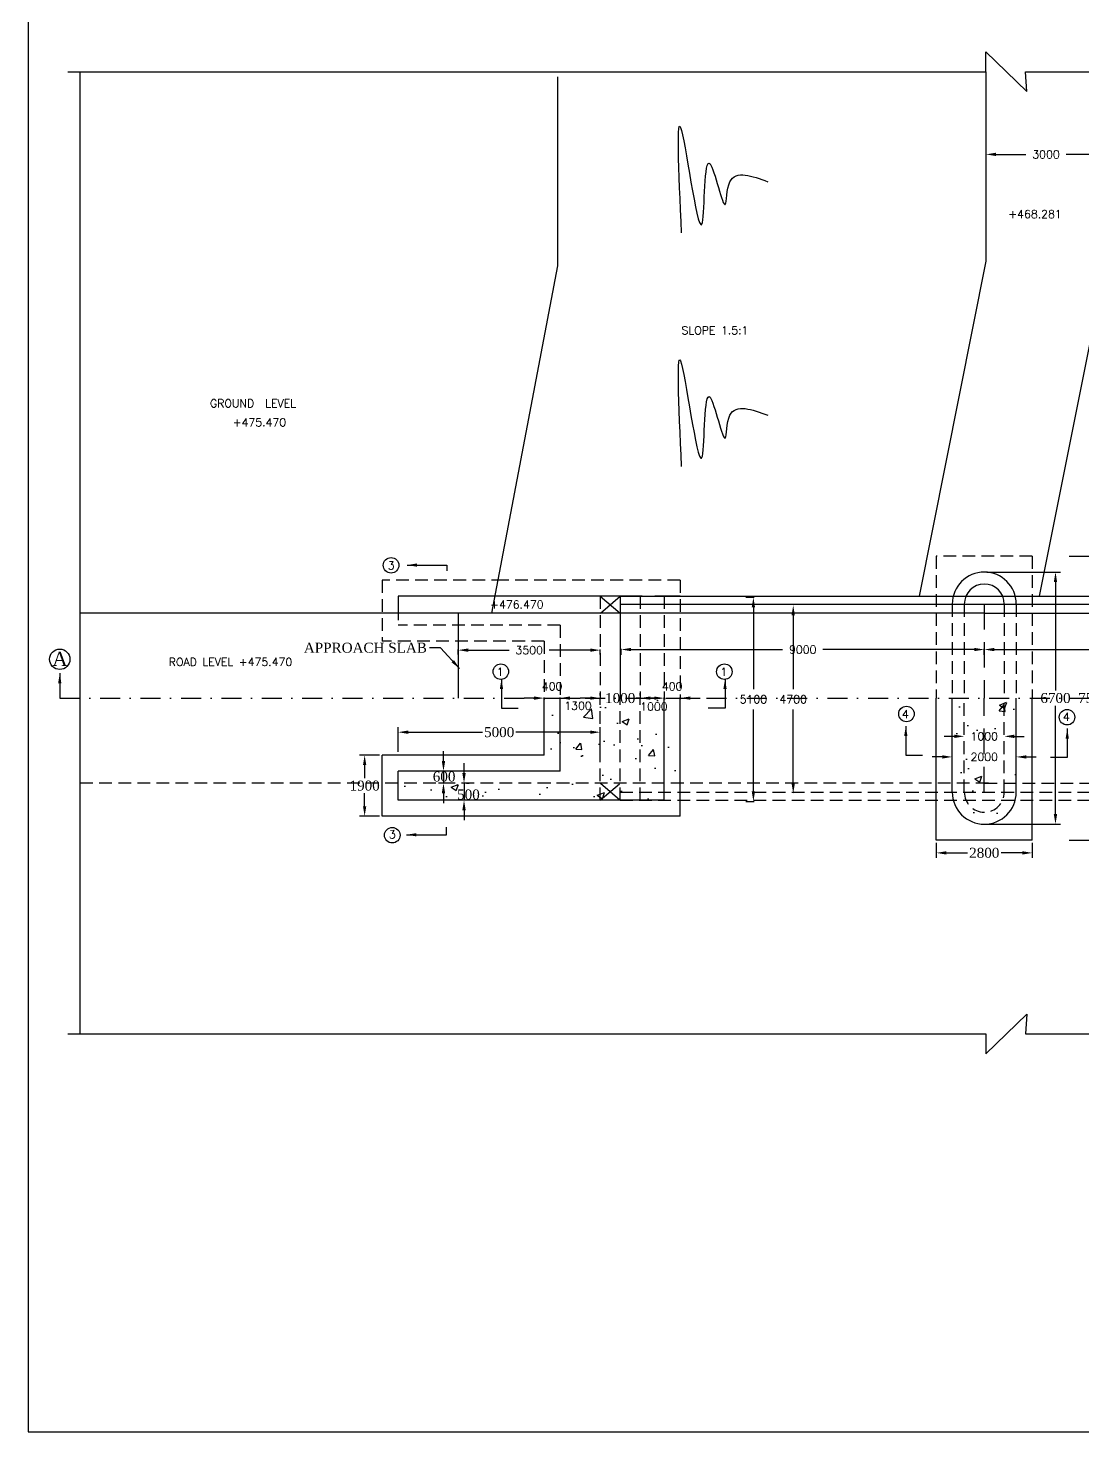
# Model space of a CAD drawing. Header units: millimetres. Extents: x -1426 to 1182, y 579 to 1915.
# Drawn here: x -1425.5 to -1161.9, y 1276.7 to 1627.5 of the extents above; entities that cross this region are included whole.
import ezdxf

# ---------------------------------------------------------------- set-up
doc = ezdxf.new("R2010")
doc.units = ezdxf.units.MM
doc.linetypes.add('DASHDOTX2', pattern=[2, 1, -0.5, 0, -0.5])
doc.linetypes.add('HIDDEN', pattern=[9.525, 6.35, -3.175])
doc.styles.add('ROMANS', font='romans')
doc.styles.get("Standard").update_dxf_attribs({"font": 'times.ttf'})
doc.styles.add('TIMES NEW ROMAN', font='times.ttf')
doc.dimstyles.new('ISO-25', dxfattribs={"dimtxt": 2.5, "dimasz": 2.5, "dimexe": 1.25, "dimexo": 0.625, "dimtad": 0, "dimtih": 1, "dimtoh": 1, "dimlfac": 100, "dimtxsty": 'TIMES NEW ROMAN', "dimcen": 2.5, "dimadec": 0, "dimazin": 0, "dimtfac": 1, "dimtmove": 0, "dimatfit": 3, "dimfxl": 1, "dimarcsym": 0})
doc.dimstyles.get("Standard").update_dxf_attribs({"dimtxt": 2, "dimasz": 2.5, "dimexe": 0.18, "dimexo": 0.18, "dimgap": 1.5, "dimtad": 0, "dimtih": 1, "dimtoh": 1, "dimdec": 0, "dimlfac": 100, "dimzin": 0, "dimdsep": 46, "dimtxsty": 'ROMANS', "dimcen": 0.09, "dimadec": 0, "dimazin": 0, "dimtfac": 1, "dimtdec": 0, "dimtofl": 0, "dimtmove": 1, "dimatfit": 1, "dimfxl": 1, "dimtolj": 1, "dimtzin": 0, "dimarcsym": 0})
doc.dimstyles.new('STANDARD$0', dxfattribs={"dimscale": 88.888889, "dimtxt": 0.02, "dimasz": 0.02, "dimexe": 0.1, "dimexo": 0.1, "dimgap": 0.09, "dimtad": 2, "dimtih": 1, "dimtoh": 1, "dimdec": 0, "dimzin": 1, "dimdsep": 46, "dimtxsty": 'Standard', "dimcen": 0.09, "dimadec": 0, "dimazin": 0, "dimtfac": 1, "dimtdec": 4, "dimtofl": 0, "dimtmove": 0, "dimatfit": 3, "dimfxl": 1, "dimtolj": 1, "dimtzin": 1, "dimarcsym": 0})

# ---------------------------------------------------------------- blocks, each defined once
blk = doc.blocks.new('*D70')
at = {"color": 0, "lineweight": -2, "transparency": 16777216}
for p, q in [((-1234.32, 1480.79), (-1234.32, 1462.29)), ((-1234.32, 1438.79), (-1234.32, 1457.29))]:
    blk.add_line(p, q, dxfattribs=at)
at = {"color": 0, "transparency": 16777216}
for points in [[(-1234.73, 1480.79), (-1233.9, 1480.79), (-1234.32, 1483.29)], [(-1234.73, 1438.79), (-1233.9, 1438.79), (-1234.32, 1436.29)]]:
    blk.add_solid(points, dxfattribs=at)
at = {"layer": 'Defpoints', "color": 0, "transparency": 16777216}
for p in [(-1234.32, 1483.29), (-1234.32, 1436.29), (-1234.32, 1436.29)]:
    blk.add_point(p, dxfattribs=at)
at = {"color": 0, "transparency": 16777216, "insert": (-1234.32, 1459.79), "char_height": 2, "attachment_point": 5, "style": 'ROMANS'}
blk.add_mtext('\\A1;4700', dxfattribs=at)
blk = doc.blocks.new('*D71')
at = {"color": 0, "lineweight": -2, "transparency": 16777216}
for p, q in [((-1246.17, 1485.29), (-1244.09, 1485.29)), ((-1244.27, 1482.79), (-1244.27, 1462.29)), ((-1244.27, 1436.79), (-1244.27, 1457.29)), ((-1246.17, 1434.29), (-1244.09, 1434.29))]:
    blk.add_line(p, q, dxfattribs=at)
at = {"color": 0, "transparency": 16777216}
for points in [[(-1244.68, 1482.79), (-1243.85, 1482.79), (-1244.27, 1485.29)], [(-1244.68, 1436.79), (-1243.85, 1436.79), (-1244.27, 1434.29)]]:
    blk.add_solid(points, dxfattribs=at)
at = {"layer": 'Defpoints', "color": 0, "transparency": 16777216}
for p in [(-1246.35, 1485.29), (-1246.35, 1434.29), (-1244.27, 1434.29)]:
    blk.add_point(p, dxfattribs=at)
at = {"color": 0, "transparency": 16777216, "insert": (-1244.27, 1459.79), "char_height": 2, "attachment_point": 5, "style": 'ROMANS'}
blk.add_mtext('\\A1;5100', dxfattribs=at)
blk = doc.blocks.new('*D72')
at = {"color": 0, "lineweight": -2, "transparency": 16777216}
for p, q in [((-1299.08, 1460.1), (-1301.58, 1460.1)), ((-1296.58, 1458.31), (-1296.58, 1460.28)), ((-1292.58, 1458.31), (-1292.58, 1460.28)), ((-1290.08, 1460.1), (-1287.58, 1460.1))]:
    blk.add_line(p, q, dxfattribs=at)
at = {"color": 0, "transparency": 16777216}
for points in [[(-1299.08, 1460.51), (-1299.08, 1459.68), (-1296.58, 1460.1)], [(-1290.08, 1460.51), (-1290.08, 1459.68), (-1292.58, 1460.1)]]:
    blk.add_solid(points, dxfattribs=at)
at = {"layer": 'Defpoints', "color": 0, "transparency": 16777216}
for p in [(-1292.58, 1460.1), (-1296.58, 1458.13), (-1292.58, 1458.13)]:
    blk.add_point(p, dxfattribs=at)
at = {"color": 0, "transparency": 16777216, "insert": (-1294.58, 1463.03), "char_height": 2, "attachment_point": 5, "style": 'ROMANS'}
blk.add_mtext('\\A1;400', dxfattribs=at)
blk = doc.blocks.new('*D83')
at = {"color": 0, "lineweight": -2, "transparency": 16777216}
for p, q in [((-1285.06, 1460.09), (-1287.56, 1460.09)), ((-1282.56, 1460.72), (-1282.56, 1461.34)), ((-1282.56, 1460.09), (-1281.59, 1460.09)), ((-1272.56, 1460.09), (-1273.53, 1460.09)), ((-1272.56, 1460.72), (-1272.56, 1461.34)), ((-1270.06, 1460.09), (-1267.56, 1460.09))]:
    blk.add_line(p, q, dxfattribs=at)
at = {"color": 0, "transparency": 16777216}
for points in [[(-1285.06, 1460.51), (-1285.06, 1459.68), (-1282.56, 1460.09)], [(-1270.06, 1460.51), (-1270.06, 1459.68), (-1272.56, 1460.09)]]:
    blk.add_solid(points, dxfattribs=at)
at = {"layer": 'Defpoints', "color": 0, "transparency": 16777216}
for p in [(-1282.56, 1460.09), (-1272.56, 1460.09), (-1272.56, 1460.09)]:
    blk.add_point(p, dxfattribs=at)
at = {"color": 0, "transparency": 16777216, "insert": (-1277.56, 1460.09), "char_height": 2.5, "attachment_point": 5, "style": 'TIMES NEW ROMAN'}
blk.add_mtext('1000', dxfattribs=at)
blk = doc.blocks.new('*D73')
at = {"color": 0, "lineweight": -2, "transparency": 16777216}
for p, q in [((-1186.56, 1470.9), (-1186.56, 1472.41)), ((-1184.06, 1472.23), (-1146.2, 1472.23)), ((-1098.3, 1472.23), (-1136.16, 1472.23)), ((-1095.8, 1470.9), (-1095.8, 1472.41))]:
    blk.add_line(p, q, dxfattribs=at)
at = {"color": 0, "transparency": 16777216}
for points in [[(-1184.06, 1472.65), (-1184.06, 1471.82), (-1186.56, 1472.23)], [(-1098.3, 1472.65), (-1098.3, 1471.82), (-1095.8, 1472.23)]]:
    blk.add_solid(points, dxfattribs=at)
at = {"layer": 'Defpoints', "color": 0, "transparency": 16777216}
for p in [(-1186.56, 1470.72), (-1095.8, 1472.23), (-1095.8, 1470.72)]:
    blk.add_point(p, dxfattribs=at)
at = {"color": 0, "transparency": 16777216, "insert": (-1141.18, 1472.23), "char_height": 2, "attachment_point": 5, "style": 'ROMANS'}
blk.add_mtext('\\A1;9000', dxfattribs=at)
blk = doc.blocks.new('*D74')
at = {"color": 0, "lineweight": -2, "transparency": 16777216}
for p, q in [((-1318.04, 1470.97), (-1318.04, 1472.26)), ((-1315.54, 1472.08), (-1305.32, 1472.08)), ((-1285.06, 1472.08), (-1295.28, 1472.08)), ((-1282.56, 1470.97), (-1282.56, 1472.26))]:
    blk.add_line(p, q, dxfattribs=at)
at = {"color": 0, "transparency": 16777216}
for points in [[(-1315.54, 1472.5), (-1315.54, 1471.66), (-1318.04, 1472.08)], [(-1285.06, 1472.5), (-1285.06, 1471.66), (-1282.56, 1472.08)]]:
    blk.add_solid(points, dxfattribs=at)
at = {"layer": 'Defpoints', "color": 0, "transparency": 16777216}
for p in [(-1318.04, 1470.79), (-1282.56, 1472.08), (-1282.56, 1470.79)]:
    blk.add_point(p, dxfattribs=at)
at = {"color": 0, "transparency": 16777216, "insert": (-1300.3, 1472.08), "char_height": 2, "attachment_point": 5, "style": 'ROMANS'}
blk.add_mtext('\\A1;3500', dxfattribs=at)
blk = doc.blocks.new('*D99')
at = {"color": 0, "lineweight": -2, "transparency": 16777216}
for p, q in [((-1198.57, 1423.97), (-1198.57, 1420.17)), ((-1196.07, 1421.42), (-1190.78, 1421.42)), ((-1177.07, 1421.42), (-1182.36, 1421.42)), ((-1174.57, 1423.97), (-1174.57, 1420.17))]:
    blk.add_line(p, q, dxfattribs=at)
at = {"color": 0, "transparency": 16777216}
for points in [[(-1196.07, 1421.83), (-1196.07, 1421), (-1198.57, 1421.42)], [(-1177.07, 1421.83), (-1177.07, 1421), (-1174.57, 1421.42)]]:
    blk.add_solid(points, dxfattribs=at)
at = {"layer": 'Defpoints', "color": 0, "transparency": 16777216}
for p in [(-1198.57, 1424.6), (-1174.57, 1424.6), (-1174.57, 1421.42)]:
    blk.add_point(p, dxfattribs=at)
at = {"color": 0, "transparency": 16777216, "insert": (-1186.57, 1421.42), "char_height": 2.5, "attachment_point": 5, "style": 'TIMES NEW ROMAN'}
blk.add_mtext('2800', dxfattribs=at)
blk = doc.blocks.new('*D100')
at = {"color": 0, "lineweight": -2, "transparency": 16777216}
for p, q in [((-1197.07, 1445.4), (-1199.57, 1445.4)), ((-1176.07, 1445.4), (-1173.57, 1445.4))]:
    blk.add_line(p, q, dxfattribs=at)
at = {"color": 0, "transparency": 16777216}
for points in [[(-1197.07, 1445.81), (-1197.07, 1444.98), (-1194.57, 1445.4)], [(-1176.07, 1445.81), (-1176.07, 1444.98), (-1178.57, 1445.4)]]:
    blk.add_solid(points, dxfattribs=at)
at = {"layer": 'Defpoints', "color": 0, "transparency": 16777216}
for p in [(-1194.57, 1445.4), (-1178.57, 1445.4), (-1178.57, 1445.4)]:
    blk.add_point(p, dxfattribs=at)
at = {"color": 0, "transparency": 16777216, "insert": (-1186.57, 1445.4), "char_height": 2, "attachment_point": 5, "style": 'ROMANS'}
blk.add_mtext('\\A1;2000', dxfattribs=at)
blk = doc.blocks.new('*D101')
at = {"color": 0, "lineweight": -2, "transparency": 16777216}
for p, q in [((-1194.07, 1450.54), (-1196.57, 1450.54)), ((-1179.07, 1450.54), (-1176.57, 1450.54))]:
    blk.add_line(p, q, dxfattribs=at)
at = {"color": 0, "transparency": 16777216}
for points in [[(-1194.07, 1450.96), (-1194.07, 1450.12), (-1191.57, 1450.54)], [(-1179.07, 1450.96), (-1179.07, 1450.12), (-1181.57, 1450.54)]]:
    blk.add_solid(points, dxfattribs=at)
at = {"layer": 'Defpoints', "color": 0, "transparency": 16777216}
for p in [(-1191.57, 1450.54), (-1181.57, 1450.54), (-1181.57, 1450.54)]:
    blk.add_point(p, dxfattribs=at)
at = {"color": 0, "transparency": 16777216, "insert": (-1186.57, 1450.54), "char_height": 2, "attachment_point": 5, "style": 'ROMANS'}
blk.add_mtext('\\A1;1000', dxfattribs=at)
blk = doc.blocks.new('*D102')
at = {"color": 0, "lineweight": -2, "transparency": 16777216}
for p, q in [((-1277.32, 1470.9), (-1277.32, 1472.41)), ((-1274.82, 1472.23), (-1236.97, 1472.23)), ((-1189.07, 1472.23), (-1226.92, 1472.23)), ((-1186.57, 1470.9), (-1186.57, 1472.41))]:
    blk.add_line(p, q, dxfattribs=at)
at = {"color": 0, "transparency": 16777216}
for points in [[(-1274.82, 1472.65), (-1274.82, 1471.82), (-1277.32, 1472.23)], [(-1189.07, 1472.65), (-1189.07, 1471.82), (-1186.57, 1472.23)]]:
    blk.add_solid(points, dxfattribs=at)
at = {"layer": 'Defpoints', "color": 0, "transparency": 16777216}
for p in [(-1277.32, 1470.72), (-1186.57, 1472.23), (-1186.57, 1470.72)]:
    blk.add_point(p, dxfattribs=at)
at = {"color": 0, "transparency": 16777216, "insert": (-1231.94, 1472.23), "char_height": 2, "attachment_point": 5, "style": 'ROMANS'}
blk.add_mtext('\\A1;9000', dxfattribs=at)
blk = doc.blocks.new('*D103')
at = {"color": 0, "lineweight": -2, "transparency": 16777216}
for p, q in [((-1183.64, 1595.96), (-1176.16, 1595.96)), ((-1158.64, 1595.96), (-1166.11, 1595.96))]:
    blk.add_line(p, q, dxfattribs=at)
at = {"color": 0, "transparency": 16777216}
for points in [[(-1183.64, 1596.38), (-1183.64, 1595.54), (-1186.14, 1595.96)], [(-1158.64, 1596.38), (-1158.64, 1595.54), (-1156.14, 1595.96)]]:
    blk.add_solid(points, dxfattribs=at)
at = {"layer": 'Defpoints', "color": 0, "transparency": 16777216}
for p in [(-1186.14, 1595.96), (-1156.14, 1595.96), (-1156.14, 1595.96)]:
    blk.add_point(p, dxfattribs=at)
at = {"color": 0, "transparency": 16777216, "insert": (-1171.14, 1595.96), "char_height": 2, "attachment_point": 5, "style": 'ROMANS'}
blk.add_mtext('\\A1;3000', dxfattribs=at)
blk = doc.blocks.new('*D113')
at = {"color": 0, "lineweight": -2, "transparency": 16777216}
for p, q in [((-1185.94, 1491.6), (-1167.52, 1491.6)), ((-1168.77, 1489.1), (-1168.77, 1462)), ((-1168.77, 1431.1), (-1168.77, 1458.2)), ((-1185.94, 1428.6), (-1167.52, 1428.6))]:
    blk.add_line(p, q, dxfattribs=at)
at = {"color": 0, "transparency": 16777216}
for points in [[(-1169.19, 1489.1), (-1168.36, 1489.1), (-1168.77, 1491.6)], [(-1169.19, 1431.1), (-1168.36, 1431.1), (-1168.77, 1428.6)]]:
    blk.add_solid(points, dxfattribs=at)
at = {"layer": 'Defpoints', "color": 0, "transparency": 16777216}
for p in [(-1186.57, 1491.6), (-1186.57, 1428.6), (-1168.77, 1428.6)]:
    blk.add_point(p, dxfattribs=at)
at = {"color": 0, "transparency": 16777216, "insert": (-1168.77, 1460.1), "char_height": 2.5, "attachment_point": 5, "style": 'TIMES NEW ROMAN'}
blk.add_mtext('6700', dxfattribs=at)
blk = doc.blocks.new('*D114')
at = {"color": 0, "lineweight": -2, "transparency": 16777216}
for p, q in [((-1165.39, 1495.6), (-1158.09, 1495.6)), ((-1159.34, 1493.1), (-1159.34, 1462)), ((-1159.34, 1427.1), (-1159.34, 1458.2)), ((-1165.39, 1424.6), (-1158.09, 1424.6))]:
    blk.add_line(p, q, dxfattribs=at)
at = {"color": 0, "transparency": 16777216}
for points in [[(-1159.76, 1493.1), (-1158.92, 1493.1), (-1159.34, 1495.6)], [(-1159.76, 1427.1), (-1158.92, 1427.1), (-1159.34, 1424.6)]]:
    blk.add_solid(points, dxfattribs=at)
at = {"layer": 'Defpoints', "color": 0, "transparency": 16777216}
for p in [(-1166.02, 1495.6), (-1166.02, 1424.6), (-1159.34, 1424.6)]:
    blk.add_point(p, dxfattribs=at)
at = {"color": 0, "transparency": 16777216, "insert": (-1159.34, 1460.1), "char_height": 2.5, "attachment_point": 5, "style": 'TIMES NEW ROMAN'}
blk.add_mtext('7500', dxfattribs=at)
blk = doc.blocks.new('*D128')
at = {"color": 0, "lineweight": -2, "transparency": 16777216}
for p, q in [((-1337.67, 1445.84), (-1342.67, 1445.84)), ((-1341.42, 1443.34), (-1341.42, 1440.12)), ((-1341.42, 1433.09), (-1341.42, 1436.32)), ((-1337.67, 1430.59), (-1342.67, 1430.59))]:
    blk.add_line(p, q, dxfattribs=at)
at = {"color": 0, "transparency": 16777216}
for points in [[(-1341.84, 1443.34), (-1341.01, 1443.34), (-1341.42, 1445.84)], [(-1341.84, 1433.09), (-1341.01, 1433.09), (-1341.42, 1430.59)]]:
    blk.add_solid(points, dxfattribs=at)
at = {"layer": 'Defpoints', "color": 0, "transparency": 16777216}
for p in [(-1337.04, 1445.84), (-1341.42, 1430.59), (-1337.04, 1430.59)]:
    blk.add_point(p, dxfattribs=at)
at = {"color": 0, "transparency": 16777216, "insert": (-1341.42, 1438.22), "char_height": 2.5, "attachment_point": 5, "style": 'TIMES NEW ROMAN'}
blk.add_mtext('1900', dxfattribs=at)
blk = doc.blocks.new('*D129')
at = {"color": 0, "lineweight": -2, "transparency": 16777216}
for p, q in [((-1333.04, 1446.7), (-1333.04, 1452.83)), ((-1282.56, 1446.7), (-1282.56, 1452.83)), ((-1330.54, 1451.58), (-1311.96, 1451.58)), ((-1285.06, 1451.58), (-1303.64, 1451.58))]:
    blk.add_line(p, q, dxfattribs=at)
at = {"color": 0, "transparency": 16777216}
for points in [[(-1330.54, 1451.99), (-1330.54, 1451.16), (-1333.04, 1451.58)], [(-1285.06, 1451.99), (-1285.06, 1451.16), (-1282.56, 1451.58)]]:
    blk.add_solid(points, dxfattribs=at)
at = {"layer": 'Defpoints', "color": 0, "transparency": 16777216}
for p in [(-1282.56, 1451.58), (-1333.04, 1446.07), (-1282.56, 1446.07)]:
    blk.add_point(p, dxfattribs=at)
at = {"color": 0, "transparency": 16777216, "insert": (-1307.8, 1451.58), "char_height": 2.5, "attachment_point": 5, "style": 'TIMES NEW ROMAN'}
blk.add_mtext('5000', dxfattribs=at)
blk = doc.blocks.new('*D141')
at = {"color": 0, "lineweight": -2, "transparency": 16777216}
for p, q in [((-1269.06, 1460.09), (-1271.56, 1460.09)), ((-1266.56, 1458.65), (-1266.56, 1460.27)), ((-1262.56, 1458.65), (-1262.56, 1460.27)), ((-1260.06, 1460.09), (-1257.56, 1460.09))]:
    blk.add_line(p, q, dxfattribs=at)
at = {"color": 0, "transparency": 16777216}
for points in [[(-1269.06, 1460.51), (-1269.06, 1459.68), (-1266.56, 1460.09)], [(-1260.06, 1460.51), (-1260.06, 1459.68), (-1262.56, 1460.09)]]:
    blk.add_solid(points, dxfattribs=at)
at = {"layer": 'Defpoints', "color": 0, "transparency": 16777216}
for p in [(-1262.56, 1460.09), (-1266.56, 1458.47), (-1262.56, 1458.47)]:
    blk.add_point(p, dxfattribs=at)
at = {"color": 0, "transparency": 16777216, "insert": (-1264.56, 1463.02), "char_height": 2, "attachment_point": 5, "style": 'ROMANS'}
blk.add_mtext('\\A1;400', dxfattribs=at)
blk = doc.blocks.new('*D166')
at = {"color": 0, "lineweight": -2, "transparency": 16777216}
for p, q in [((-1321.72, 1444.34), (-1321.72, 1446.84)), ((-1320.68, 1441.84), (-1322.97, 1441.84)), ((-1321.72, 1441.84), (-1321.72, 1438.84)), ((-1320.68, 1438.84), (-1322.97, 1438.84)), ((-1321.72, 1436.34), (-1321.72, 1433.84))]:
    blk.add_line(p, q, dxfattribs=at)
at = {"color": 0, "transparency": 16777216}
for points in [[(-1322.13, 1444.34), (-1321.3, 1444.34), (-1321.72, 1441.84)], [(-1322.13, 1436.34), (-1321.3, 1436.34), (-1321.72, 1438.84)]]:
    blk.add_solid(points, dxfattribs=at)
at = {"layer": 'Defpoints', "color": 0, "transparency": 16777216}
for p in [(-1320.06, 1441.84), (-1321.72, 1438.84), (-1320.06, 1438.84)]:
    blk.add_point(p, dxfattribs=at)
at = {"color": 0, "transparency": 16777216, "insert": (-1321.56, 1440.49), "char_height": 2.5, "attachment_point": 5, "style": 'TIMES NEW ROMAN'}
blk.add_mtext('600', dxfattribs=at)
blk = doc.blocks.new('*D167')
at = {"color": 0, "lineweight": -2, "transparency": 16777216}
for p, q in [((-1316.59, 1441.34), (-1316.59, 1443.84)), ((-1316.59, 1438.84), (-1316.59, 1434.59)), ((-1315.96, 1438.84), (-1315.34, 1438.84)), ((-1317.21, 1434.59), (-1317.84, 1434.59)), ((-1316.59, 1432.09), (-1316.59, 1429.59))]:
    blk.add_line(p, q, dxfattribs=at)
at = {"color": 0, "transparency": 16777216}
for points in [[(-1317, 1441.34), (-1316.17, 1441.34), (-1316.59, 1438.84)], [(-1317, 1432.09), (-1316.17, 1432.09), (-1316.59, 1434.59)]]:
    blk.add_solid(points, dxfattribs=at)
at = {"layer": 'Defpoints', "color": 0, "transparency": 16777216}
for p in [(-1316.59, 1438.84), (-1316.59, 1434.59), (-1316.59, 1434.59)]:
    blk.add_point(p, dxfattribs=at)
at = {"color": 0, "transparency": 16777216, "insert": (-1315.48, 1435.99), "char_height": 2.5, "attachment_point": 5, "style": 'TIMES NEW ROMAN'}
blk.add_mtext('500', dxfattribs=at)

msp = doc.modelspace()

# ---------------------------------------------------------------- hatches: boundary and pattern name
h = msp.add_hatch()
h.set_pattern_fill('AR-CONC', color=256, scale=0.1, style=0)
h.set_pattern_definition([(50, (0, 0), (18.21847, -1.59391), [1.905, -20.955]), (355, (0, 0), (-3.52428, 19.10566), [1.524, -16.764]), (100.451, (1.518, -0.133), (14.69425, 17.51167), [1.619, -17.809]), (46.1842, (0, 5.08), (27.1079, -4.20423), [2.8575, -31.4325]), (96.6356, (2.26, 4.73), (23.74042, 24.74256), [2.4285, -26.7135]), (351.184, (0, 5.08), (23.74046, 24.7425), [2.286, -25.146]), (21, (2.54, 3.81), (15.16149, -10.22655), [1.905, -20.955]), (326, (2.54, 3.81), (6.1802, 18.4188), [1.524, -16.764]), (71.4514, (3.803, 2.958), (21.34165, 8.19229), [1.619, -17.809]), (37.5, (0, 0), (0.30886, 8.455504), [0, -16.5608, 0, -17.018, 0, -16.8275]), (7.5, (0, 0), (6.681966, 10.018057), [0, -9.7028, 0, -16.1798, 0, -6.4135]), (327.5, (-5.664, 0), (13.55906, -0.572874), [0, -6.35, 0, -19.812, 0, -26.289]), (317.5, (-8.204, 0), (14.81292, 2.54265), [0, -8.255, 0, -13.1572, 0, -18.669])])
h.paths.add_polyline_path([(-1282.5595, 1460.09628), (-1295.5595, 1460.09646), (-1295.5595, 1441.84305), (-1333.04143, 1441.84308), (-1333.04143, 1438.84307), (-1282.5595, 1438.84307)])
h.paths.add_polyline_path([(-1277.5595, 1460.09621), (-1282.5595, 1460.09628), (-1282.5595, 1438.84307), (-1277.56145, 1438.84307), (-1277.5595, 1438.84473)])
h.paths.add_polyline_path([(-1272.5595, 1460.09614), (-1277.5595, 1460.09621), (-1277.5595, 1438.84307), (-1272.5595, 1438.84307)])
h.paths.add_polyline_path([(-1263.5595, 1459.84519), (-1263.5595, 1460.09602), (-1272.5595, 1460.09614), (-1272.5595, 1438.84307), (-1263.5595, 1438.84307)])
h.paths.add_polyline_path([(-1263.5595, 1438.84307), (-1272.5595, 1438.84307), (-1272.5595, 1436.59307), (-1263.5595, 1436.59307)])
h.paths.add_polyline_path([(-1263.5595, 1436.59307), (-1272.5595, 1436.59307), (-1272.5595, 1434.59473), (-1266.5595, 1434.59473), (-1266.5595, 1434.59307), (-1263.5595, 1434.59307)])
h.paths.add_polyline_path([(-1282.5595, 1438.84307), (-1333.04143, 1438.84307), (-1333.04143, 1434.59473), (-1282.5595, 1434.59473)])
h.paths.add_polyline_path([(-1277.5595, 1438.84307), (-1277.56145, 1438.84307), (-1280.03126, 1436.74373), (-1277.5595, 1434.59473)])
h.paths.add_polyline_path([(-1277.56145, 1438.84307), (-1282.44588, 1438.84307), (-1280.03126, 1436.74373)])
h.paths.add_polyline_path([(-1282.44588, 1438.84307), (-1282.5595, 1438.84307), (-1282.5595, 1434.59473), (-1280.03126, 1436.74373)])
h.paths.add_polyline_path([(-1280.03126, 1436.74373), (-1282.5595, 1434.59473), (-1277.5595, 1434.59473)])
h.paths.add_polyline_path([(-1272.5595, 1436.59307), (-1277.5595, 1436.59307), (-1277.5595, 1434.59473), (-1272.5595, 1434.59473)])
h.paths.add_polyline_path([(-1272.5595, 1438.84307), (-1277.5595, 1438.84307), (-1277.5595, 1436.59307), (-1272.5595, 1436.59307)])
h.paths.add_polyline_path([(-1186.56653, 1460.09495), (-1191.56653, 1460.09502), (-1191.56653, 1438.84307), (-1186.56653, 1438.84307)])
h.paths.add_polyline_path([(-1181.56653, 1460.09488), (-1186.56653, 1460.09495), (-1186.56653, 1438.84307), (-1185.48883, 1438.84307), (-1181.56653, 1438.84307)])
h.paths.add_polyline_path([(-1178.56653, 1460.09484), (-1181.56653, 1460.09488), (-1181.56653, 1438.84307), (-1178.56653, 1438.84307)])
h.paths.add_polyline_path([(-1191.56653, 1460.09502), (-1194.56653, 1460.09506), (-1194.56653, 1438.84307), (-1191.56653, 1438.84307)])
h.paths.add_polyline_path([(-1181.56653, 1438.84307), (-1186.56653, 1438.84307), (-1186.56653, 1436.59307), (-1181.56653, 1436.59307, 0.000124139), (-1181.56653, 1436.59555)])
h.paths.add_polyline_path([(-1186.56653, 1438.84307), (-1191.56653, 1438.84307), (-1191.56653, 1436.59555, 0.000124139), (-1191.56653, 1436.59307), (-1186.56653, 1436.59307)])
h.paths.add_polyline_path([(-1191.56653, 1438.84307), (-1194.56653, 1438.84307), (-1194.56653, 1436.59555, 0.000077587), (-1194.56653, 1436.59307), (-1191.56653, 1436.59307)])
h.paths.add_polyline_path([(-1191.56653, 1436.59307), (-1194.56653, 1436.59307, 0.063256782), (-1194.31186, 1434.59307), (-1191.14802, 1434.59307, -0.103255162)])
h.paths.add_polyline_path([(-1191.14802, 1434.59307), (-1194.31186, 1434.59307, 0.774340269), (-1178.82121, 1434.59307), (-1181.98504, 1434.59307, -0.654266702)])
h.paths.add_polyline_path([(-1181.98504, 1434.59307), (-1191.14802, 1434.59307, 0.654266702)], flags=17)
h.paths.add_polyline_path([(-1178.56653, 1436.59307), (-1181.56653, 1436.59307, -0.103255162), (-1181.98504, 1434.59307), (-1178.82121, 1434.59307, 0.063256782)])
h.paths.add_polyline_path([(-1090.80382, 1460.09363), (-1095.80382, 1460.0937), (-1095.80382, 1438.84307), (-1090.80382, 1438.84307)])
h.paths.add_polyline_path([(-1095.80382, 1460.0937), (-1100.80382, 1460.09377), (-1100.80382, 1438.84307), (-1095.80382, 1438.84307)])
h.paths.add_polyline_path([(-1100.80382, 1460.09377), (-1103.80382, 1460.09381), (-1103.80382, 1438.84307), (-1100.80382, 1438.84307)])
h.paths.add_polyline_path([(-1087.80382, 1460.09359), (-1090.80382, 1460.09363), (-1090.80382, 1438.84307), (-1087.80382, 1438.84307)])
h.paths.add_polyline_path([(-1090.80382, 1438.84307), (-1095.80382, 1438.84307), (-1095.80382, 1436.59307), (-1090.80382, 1436.59307)])
h.paths.add_polyline_path([(-1095.80382, 1438.84307), (-1100.80382, 1438.84307), (-1100.80382, 1436.59307), (-1095.80382, 1436.59307)])
h.paths.add_polyline_path([(-1100.80382, 1438.84307), (-1103.80382, 1438.84307), (-1103.80382, 1436.59307), (-1100.80382, 1436.59307)])
h.paths.add_polyline_path([(-1095.80382, 1431.59307, -0.298216627), (-1100.3864, 1434.59307), (-1103.54979, 1434.59307, 0.341998713), (-1095.80382, 1428.59307)])
h.paths.add_polyline_path([(-1091.22124, 1434.59307), (-1095.80382, 1434.59307), (-1095.80382, 1431.59307, 0.298216627)], flags=17)
h.paths.add_polyline_path([(-1088.05785, 1434.59307), (-1091.22124, 1434.59307, -0.298216627), (-1095.80382, 1431.59307), (-1095.80382, 1428.59307, 0.341998713)])
h.paths.add_polyline_path([(-1087.80382, 1436.59307), (-1090.80382, 1436.59307, -0.103243717), (-1091.22124, 1434.59307), (-1088.05785, 1434.59307, 0.063254224)])
h.paths.add_polyline_path([(-1087.80382, 1438.84307), (-1090.80382, 1438.84307), (-1090.80382, 1436.59307), (-1087.80382, 1436.59307)])
h.paths.add_polyline_path([(-1095.80382, 1436.59307), (-1100.80382, 1436.59307, 0.103243717), (-1100.3864, 1434.59307), (-1095.80382, 1434.59307)])
h.paths.add_polyline_path([(-1100.80382, 1436.59307), (-1103.80382, 1436.59307, 0.063254224), (-1103.54979, 1434.59307), (-1100.3864, 1434.59307, -0.103243717)])

# ---------------------------------------------------------------- linework, layer by layer
for p, q in [((-1425.53329, 1871.72662), (-1425.53329, 1276.72662)), ((-1186.21282, 1621.57637), (-1175.91491, 1611.66755)), ((-1186.21282, 1616.56148), (-1186.21282, 1621.57637)), ((-1415.61487, 1616.56148), (-1186.21282, 1616.56148)), ((-1412.61487, 1616.56148), (-1412.61487, 1376.22765)), ((-1293.19989, 1615.3342), (-1293.19989, 1568.08607)), ((-1186.13868, 1616.56148), (-1186.13868, 1569.28968)), ((-1176.2959, 1616.56148), (-1050.21635, 1616.56148)), ((-1175.91491, 1611.66755), (-1176.2959, 1616.56148)), ((-1293.19989, 1568.08607), (-1309.69989, 1481.34307)), ((-1186.13868, 1569.28968), (-1202.878, 1485.59307)), ((-1156.13868, 1569.28968), (-1172.878, 1485.59307)), ((-1318.04143, 1485.59473), (-1333.04149, 1485.59473)), ((-1333.04149, 1485.59473), (-1333.04149, 1482.72145)), ((-1282.5595, 1485.59473), (-1318.04143, 1485.59473)), ((-1277.5595, 1485.59473), (-1282.5595, 1485.59473)), ((-1282.5595, 1485.59473), (-1277.5595, 1481.34473)), ((-1282.44779, 1481.34473), (-1277.5595, 1485.59473)), ((-1277.56838, 1485.59307), (-1050.21635, 1485.59307)), ((-1277.5595, 1485.59473), (-1277.5595, 1460.09473)), ((-1186.5573, 1481.34307), (-1412.61487, 1481.34307)), ((-1318.04143, 1481.34473), (-1318.04156, 1460.09795)), ((-1277.56842, 1483.59307), (-1050.21635, 1483.59307)), ((-1186.5573, 1481.34307), (-1050.21635, 1481.34307)), ((-1296.57865, 1445.84304), (-1296.57865, 1459.76196)), ((-1292.57865, 1441.84305), (-1292.57865, 1459.76196)), ((-1266.5595, 1434.59606), (-1266.5595, 1460.09606)), ((-1262.5595, 1430.59473), (-1262.5595, 1460.09606)), ((-1198.56653, 1424.59555), (-1198.56653, 1460.09555)), ((-1194.56653, 1436.59555), (-1194.56653, 1460.09555)), ((-1178.56653, 1436.59555), (-1178.56653, 1460.09555)), ((-1174.56653, 1424.59555), (-1174.56653, 1460.09555)), ((-1337.04143, 1430.59473), (-1337.04143, 1445.84304)), ((-1296.57865, 1445.84304), (-1337.04143, 1445.84304)), ((-1333.04143, 1434.59473), (-1333.04143, 1441.84308)), ((-1292.57865, 1441.84305), (-1333.04143, 1441.84308)), ((-1266.5595, 1434.59473), (-1333.04143, 1434.59473)), ((-1277.5595, 1434.59473), (-1282.5595, 1434.59473)), ((-1262.5595, 1430.59473), (-1337.04143, 1430.59473)), ((-1174.56653, 1424.59555), (-1198.56653, 1424.59555)), ((-1186.21282, 1371.21275), (-1175.91491, 1381.12157)), ((-1175.91491, 1381.12157), (-1176.2959, 1376.22765)), ((-1415.61487, 1376.22765), (-1186.21282, 1376.22765)), ((-1186.21282, 1376.22765), (-1186.21282, 1376.22765)), ((-1186.21282, 1376.22765), (-1186.21282, 1371.21275)), ((-1176.2959, 1376.22765), (-1050.21635, 1376.22765)), ((-1425.53329, 1276.72662), (-289.73557, 1276.72662))]:
    msp.add_line(p, q)
at = {"linetype": 'HIDDEN', "ltscale": 0.5}
for p, q in [((-1174.56653, 1495.59555), (-1198.56653, 1495.59555)), ((-1198.56653, 1495.59555), (-1198.56653, 1460.09555)), ((-1174.56653, 1495.59555), (-1174.56653, 1460.09555)), ((-1337.04149, 1489.59473), (-1337.04149, 1474.34308)), ((-1306.5595, 1489.59473), (-1337.04149, 1489.59473)), ((-1262.5595, 1489.59473), (-1306.5595, 1489.59473)), ((-1262.5595, 1489.59473), (-1262.5595, 1459.84519)), ((-1282.5595, 1485.59473), (-1282.5595, 1460.09473)), ((-1272.5595, 1485.59473), (-1272.5595, 1460.09473)), ((-1266.5595, 1485.59473), (-1266.5595, 1460.09473)), ((-1266.5595, 1485.59473), (-1266.5595, 1460.09473)), ((-1333.04149, 1482.72145), (-1333.04149, 1478.34305)), ((-1194.56653, 1483.59555), (-1194.56653, 1460.09555)), ((-1191.56653, 1483.59555), (-1191.56653, 1460.09555)), ((-1181.56653, 1483.59555), (-1181.56653, 1460.09555)), ((-1178.56653, 1483.59555), (-1178.56653, 1460.09555)), ((-1292.57865, 1478.34307), (-1333.04149, 1478.34305)), ((-1292.57865, 1478.34307), (-1292.57865, 1459.75626)), ((-1296.57865, 1474.34308), (-1337.04149, 1474.34308)), ((-1296.57865, 1474.34308), (-1296.57865, 1459.75626)), ((-1282.5595, 1434.59473), (-1282.5595, 1460.09473)), ((-1277.5595, 1434.59307), (-1277.5595, 1460.09473)), ((-1272.5595, 1434.59473), (-1272.5595, 1460.09473)), ((-1191.56653, 1436.59555), (-1191.56653, 1460.09555)), ((-1181.56653, 1436.59555), (-1181.56653, 1460.09555)), ((-1185.48883, 1438.84307), (-1412.61487, 1438.84307)), ((-1186.5573, 1438.84307), (-1050.21635, 1438.84307)), ((-1277.5595, 1436.59307), (-1050.21635, 1436.59307)), ((-1277.5595, 1434.59307), (-1050.21635, 1434.59307))]:
    msp.add_line(p, q, dxfattribs=at)
at = {"linetype": 'HIDDEN'}
for p, q in [((-1262.5595, 1485.59473), (-1302.5595, 1485.59473)), ((-1186.56653, 1483.59555), (-1186.56653, 1460.09555)), ((-1186.56653, 1436.59555), (-1186.56653, 1460.09555)), ((-1282.5595, 1434.59473), (-1277.5595, 1438.84473)), ((-1282.44779, 1438.84473), (-1277.5595, 1434.59473))]:
    msp.add_line(p, q, dxfattribs=at)
at = {"linetype": 'DASHDOTX2', "ltscale": 5}
msp.add_line((-1417.61487, 1460.09814), (-1050.21635, 1460.09307), dxfattribs=at)
for centre, radius in [((-1334.81282, 1493.28438), 1.93746), ((-1417.61487, 1469.79814), 2.54951), ((-1307.38793, 1466.70909), 1.93746), ((-1251.51999, 1466.70242), 1.93746), ((-1206.01619, 1456.1308), 1.93746), ((-1165.88439, 1455.32456), 1.93746), ((-1334.52198, 1425.83993), 1.93746)]:
    msp.add_circle(centre, radius)
for centre, radius, start, end in [((-1186.56653, 1483.59555), 8, 0, 180), ((-1186.56653, 1483.59555), 5, 0, 180), ((-1186.56653, 1436.59555), 8, 180, 0)]:
    msp.add_arc(centre, radius, start, end)
at = {"linetype": 'HIDDEN', "ltscale": 0.5}
msp.add_arc((-1186.56653, 1436.59555), 5, 180, 0, dxfattribs=at)
for points in [[(-1262.21588, 1576.33265), (-1262.21588, 1601.94122), (-1256.99568, 1578.94093), (-1255.09743, 1593.64215), (-1251.30092, 1583.44614), (-1250.11451, 1589.13694), (-1240.62324, 1589.13694)], [(-1262.21588, 1517.97178), (-1262.21588, 1543.58036), (-1256.99568, 1520.58006), (-1255.09743, 1535.28128), (-1251.30092, 1525.08527), (-1250.11451, 1530.77607), (-1240.62324, 1530.77607)]]:
    msp.add_spline(points, degree=3)

# ---------------------------------------------------------------- texts
at = {"style": 'ROMANS'}
for s, p in [('+468.281', (-1180.58054, 1580.05244)), ('SLOPE 1.5:1', (-1262.23012, 1550.98564)), ('GROUND  LEVEL', (-1380.07565, 1532.75578)), ('+475.470', (-1374.41179, 1528.00317)), (' +476.470', (-1311.44122, 1482.48785)), (' ROAD LEVEL +475.470', (-1391.7455, 1468.12599)), ('1', (-1308.40568, 1465.66209)), ('1', (-1252.53775, 1465.65541)), ('1300', (-1291.53362, 1457.17422)), ('1000', (-1272.56421, 1456.98714)), ('4', (-1207.13868, 1455.07346)), ('4', (-1166.90384, 1454.44588))]:
    msp.add_text(s, height=2, dxfattribs=at).set_placement(p)
for p in [(-1335.63614, 1492.21629), (-1335.34531, 1425.03391)]:
    msp.add_text('3', height=2, rotation=1.1437669, dxfattribs=at).set_placement(p)
for s, insert, char_height, width, attachment_point in [('APPROACH SLAB', (-1325.86827, 1473.94111), 2.5, 100, 3), ('A', (-1419.47982, 1471.6512), 3.5, 4.365, 1)]:
    msp.add_mtext(s, dxfattribs=dict(insert=insert, char_height=char_height, width=width, attachment_point=attachment_point))

# ---------------------------------------------------------------- dimensions: what is measured, and where the dimension line sits
for base, p1, p2, override, picture, middle in [((-1156.13868, 1595.96013), (-1186.13868, 1595.96013), (-1156.13868, 1595.96013), {"dimscale": 1, "dimtxt": 2, "dimasz": 2.5, "dimexe": 0.18, "dimexo": 0.18, "dimgap": 1.5, "dimtad": 0, "dimlfac": 100, "dimzin": 0, "dimtxsty": 'ROMANS', "dimtdec": 0, "dimtmove": 2, "dimatfit": 1, "dimtzin": 0}, '*D103', (-1171.13868, 1595.96013)), ((-1292.57865, 1460.09642), (-1296.57865, 1458.13463), (-1292.57865, 1458.13463), {"dimscale": 1, "dimtxt": 2, "dimasz": 2.5, "dimexe": 0.18, "dimexo": 0.18, "dimgap": 1.5, "dimtad": 0, "dimlfac": 100, "dimzin": 0, "dimtxsty": 'ROMANS', "dimtdec": 0, "dimtmove": 2, "dimatfit": 1, "dimtzin": 0}, '*D72', (-1294.57865, 1463.02642)), ((-1262.5595, 1460.09473), (-1266.5595, 1458.4731), (-1262.5595, 1458.4731), {"dimscale": 1, "dimtxt": 2, "dimasz": 2.5, "dimexe": 0.18, "dimexo": 0.18, "dimgap": 1.5, "dimtad": 0, "dimlfac": 100, "dimzin": 0, "dimtxsty": 'ROMANS', "dimtdec": 0, "dimtmove": 2, "dimatfit": 1, "dimtzin": 0}, '*D141', (-1264.5595, 1463.02473)), ((-1181.56653, 1450.53942), (-1191.56653, 1450.53942), (-1181.56653, 1450.53942), {"dimscale": 1, "dimtxt": 2, "dimasz": 2.5, "dimexe": 0.18, "dimexo": 0.18, "dimgap": 1.5, "dimtad": 0, "dimlfac": 100, "dimzin": 0, "dimtxsty": 'ROMANS', "dimtdec": 0, "dimtmove": 1, "dimatfit": 1, "dimtzin": 0}, '*D101', (-1186.56653, 1450.53942))]:
    dim = msp.add_linear_dim(base=base, p1=p1, p2=p2, dimstyle='STANDARD$0', override=override)
    dim.commit()
    dim.dimension.update_dxf_attribs({"geometry": picture, "text_midpoint": middle})
for base, p1, p2, text, picture, middle in [((-1159.34022, 1424.59555), (-1166.01588, 1495.59555), (-1166.01588, 1424.59555), '7500', '*D114', (-1159.34022, 1460.09555)), ((-1168.7723, 1428.59555), (-1186.56653, 1491.59555), (-1186.56653, 1428.59555), '6700', '*D113', (-1168.7723, 1460.09555)), ((-1341.42431, 1430.59473), (-1337.04143, 1445.84304), (-1337.04143, 1430.59473), '1900', '*D128', (-1341.42431, 1438.21888))]:
    dim = msp.add_linear_dim(base=base, p1=p1, p2=p2, angle=90, text=text, dimstyle='ISO-25')
    dim.commit()
    dim.dimension.update_dxf_attribs({"geometry": picture, "text_midpoint": middle})
for base, p1, p2, picture, middle in [((-1244.26654, 1434.29161), (-1246.34788, 1485.29161), (-1246.34788, 1434.29161), '*D71', (-1244.26654, 1459.79161)), ((-1234.31585, 1436.29161), (-1234.31585, 1483.29161), (-1234.31585, 1436.29161), '*D70', (-1234.31585, 1459.79161))]:
    dim = msp.add_linear_dim(base=base, p1=p1, p2=p2, angle=90, dimstyle='STANDARD$0', override={"dimscale": 1, "dimtxt": 2, "dimasz": 2.5, "dimexe": 0.18, "dimexo": 0.18, "dimgap": 1.5, "dimtad": 0, "dimlfac": 100, "dimzin": 0, "dimtxsty": 'ROMANS', "dimtdec": 0, "dimtmove": 1, "dimatfit": 1, "dimtzin": 0})
    dim.commit()
    dim.dimension.update_dxf_attribs({"geometry": picture, "text_midpoint": middle})
for base, p1, p2, text, override, picture, middle in [((-1282.5595, 1472.07977), (-1318.04143, 1470.79112), (-1282.5595, 1470.79112), '3500', {"dimscale": 1, "dimtxt": 2, "dimasz": 2.5, "dimexe": 0.18, "dimexo": 0.18, "dimgap": 1.5, "dimtad": 0, "dimlfac": 100, "dimzin": 0, "dimtxsty": 'ROMANS', "dimtdec": 0, "dimtmove": 2, "dimatfit": 1, "dimtzin": 0}, '*D74', (-1300.30046, 1472.07977)), ((-1186.56653, 1472.23409), (-1277.32002, 1470.71895), (-1186.56653, 1470.71895), '9000', {"dimscale": 1, "dimtxt": 2, "dimasz": 2.5, "dimexe": 0.18, "dimexo": 0.18, "dimgap": 1.5, "dimtad": 0, "dimlfac": 100, "dimzin": 0, "dimtxsty": 'ROMANS', "dimtdec": 0, "dimtmove": 1, "dimatfit": 1, "dimtzin": 0}, '*D102', (-1231.94327, 1472.23409)), ((-1095.80382, 1472.23409), (-1186.5573, 1470.71895), (-1095.80382, 1470.71895), '9000', {"dimscale": 1, "dimtxt": 2, "dimasz": 2.5, "dimexe": 0.18, "dimexo": 0.18, "dimgap": 1.5, "dimtad": 0, "dimlfac": 100, "dimzin": 0, "dimtxsty": 'ROMANS', "dimtdec": 0, "dimtmove": 1, "dimatfit": 1, "dimtzin": 0}, '*D73', (-1141.18056, 1472.23409)), ((-1178.56653, 1445.39538), (-1194.56653, 1445.39538), (-1178.56653, 1445.39538), '2000', {"dimscale": 1, "dimtxt": 2, "dimasz": 2.5, "dimexe": 0.18, "dimexo": 0.18, "dimgap": 1.5, "dimtad": 0, "dimlfac": 100, "dimzin": 0, "dimtxsty": 'ROMANS', "dimtdec": 0, "dimtmove": 1, "dimatfit": 1, "dimtzin": 0}, '*D100', (-1186.56653, 1445.39538))]:
    dim = msp.add_linear_dim(base=base, p1=p1, p2=p2, text=text, dimstyle='STANDARD$0', override=override)
    dim.commit()
    dim.dimension.update_dxf_attribs({"geometry": picture, "text_midpoint": middle})
dim = msp.add_linear_dim(base=(-1272.5595, 1460.09473), p1=(-1282.5595, 1460.09473), p2=(-1272.5595, 1460.09473), dimstyle='ISO-25')
dim.commit()
dim.dimension.update_dxf_attribs({"geometry": '*D83', "text_midpoint": (-1277.5595, 1460.09473)})
for base, p1, p2, text, picture, middle in [((-1282.5595, 1451.57632), (-1333.04143, 1446.07467), (-1282.5595, 1446.07467), '5000', '*D129', (-1307.80046, 1451.57632)), ((-1174.56653, 1421.41815), (-1198.56653, 1424.59555), (-1174.56653, 1424.59555), '2800', '*D99', (-1186.56653, 1421.41815))]:
    dim = msp.add_linear_dim(base=base, p1=p1, p2=p2, text=text, dimstyle='ISO-25')
    dim.commit()
    dim.dimension.update_dxf_attribs({"geometry": picture, "text_midpoint": middle})
for base, p1, p2, text, picture, middle in [((-1321.71772, 1438.84307), (-1320.05983, 1441.84307), (-1320.05983, 1438.84307), '600', '*D166', (-1321.55982, 1440.48741)), ((-1316.58617, 1434.59473), (-1316.58617, 1438.84307), (-1316.58617, 1434.59473), '500', '*D167', (-1315.48092, 1435.99102))]:
    dim = msp.add_linear_dim(base=base, p1=p1, p2=p2, angle=90, text=text, dimstyle='ISO-25', override={"dimtmove": 2})
    dim.commit()
    dim.dimension.update_dxf_attribs({"geometry": picture, "text_midpoint": middle, "dimtype": 160})

# ---------------------------------------------------------------- leaders
for points, dimstyle, override in [([(-1330.82497, 1493.33851), (-1320.87058, 1493.33851), (-1320.87058, 1491.88973)], 'Standard', {"dimgap": 1.5, "dimtad": 0}), ([(-1317.71049, 1467.47008), (-1322.46727, 1472.69111), (-1325.24327, 1472.69111)], 'ISO-25', {"dimgap": 0.625, "dimtad": 0}), ([(-1417.61487, 1466.29814), (-1417.61487, 1460.09814)], 'Standard', {"dimgap": 0.09, "dimtad": 0}), ([(-1307.22762, 1464.8432), (-1307.22762, 1457.60244), (-1303.01417, 1457.60244)], 'Standard', {"dimgap": 1.5, "dimtad": 0}), ([(-1251.35969, 1464.83652), (-1251.35969, 1457.59577), (-1255.54561, 1457.59577)], 'Standard', {"dimgap": 1.5, "dimtad": 0}), ([(-1206.17649, 1453.08716), (-1206.17649, 1445.84641), (-1201.99057, 1445.84641)], 'Standard', {"dimgap": 1.5, "dimtad": 0}), ([(-1165.83104, 1452.47467), (-1165.83104, 1445.23392), (-1170.01696, 1445.23392)], 'Standard', {"dimgap": 1.5, "dimtad": 0}), ([(-1330.96619, 1425.9463), (-1320.92482, 1425.9463), (-1320.92482, 1427.86202)], 'Standard', {"dimgap": 1.5, "dimtad": 0})]:
    msp.add_leader(points, dimstyle=dimstyle, override=override)

doc.saveas('drawing.dxf')
